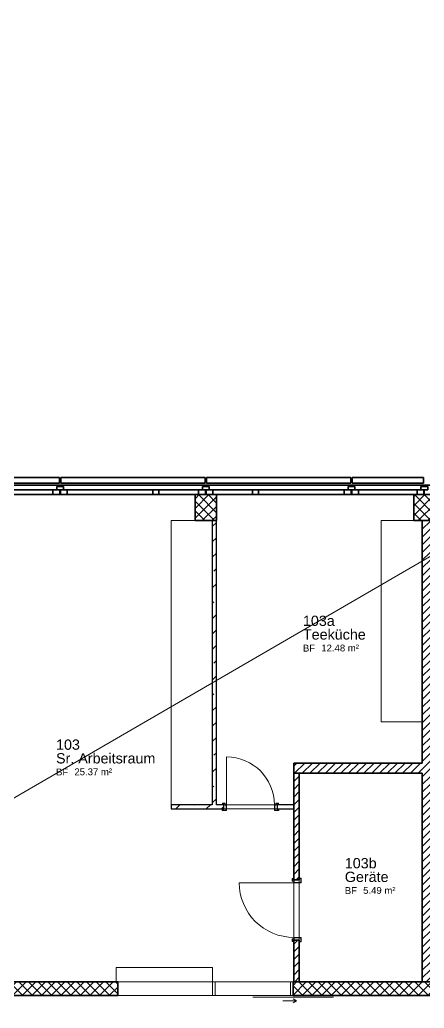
# Model space of a CAD drawing. Header units: centimetres. Extents: x -63 to 12757, y -227 to 7527.
# Drawn here: x 9224 to 9816, y 5164 to 6610 of the extents above; entities that cross this region are included whole.
import ezdxf

# ---------------------------------------------------------------- set-up
doc = ezdxf.new("R2010")
doc.units = ezdxf.units.CM
for name, color, linetype, lineweight in [('A----___H_HATCH', 252, 'Continuous', 9), ('A----___J_MARKEN', 252, 'Continuous', 15), ('A----___M_0', 7, 'Continuous', 9), ('A_E--___E_WAENDE', 7, 'Continuous', 35), ('A_E2-___E_STUETZEN', 7, 'Continuous', 35), ('A_E5-___E_FENTUER', 252, 'Continuous', 9), ('A_M1-___E_TRENNWAENDE', 7, 'Continuous', 25), ('A_R--___E_AUSSTATTUNG', 253, 'Continuous', 9), ('A_Z20___E_RAUM', 255, 'Continuous', 9), ('A_Z21___T_RAUMTEXT', 7, 'Continuous', 15)]:
    doc.layers.add(name, color=color, linetype=linetype, lineweight=lineweight)
doc.styles.add('Arial_1', font='arial.ttf', dxfattribs={"height": 0.2})
doc.styles.add('Arial_2', font='arial.ttf', dxfattribs={"height": 10})
doc.styles.add('Arial_3', font='arial.ttf', dxfattribs={"height": 15})
pattern_1 = [(45, (0, 0), (-7.071068, 7.071068), []), (135, (0, 0), (-7.071068, -7.071068), [])]
pattern_2 = [(45, (0, 0), (-5.656854, 5.656854), [])]
pattern_3 = [(45, (0, 0), (-22.45064, 22.45064), []), (45, (22.45, 0), (-22.45064, 22.45064), [15.875, -7.937])]

# ---------------------------------------------------------------- blocks, each defined once
blk = doc.blocks.new('_Zargentür 1-flg - 80 x 210-2022570-033O')
at = {"layer": 'A_E5-___E_FENTUER'}
for p, q in [((-40, 17.3), (-46.5, 17.3)), ((-46.5, 17.3), (-46.5, 14.8)), ((-46.5, 14.8), (-46, 14.8)), ((-46, 14.8), (-46, 16.8)), ((-46, 16.8), (-40.5, 16.8)), ((-40.5, 16.8), (-40.5, 7.3)), ((-40, 6.8), (-40, 17.3)), ((40, 17.3), (40, 6.8)), ((46.5, 17.3), (40, 17.3)), ((40.5, 7.3), (40.5, 16.8)), ((40.5, 16.8), (46, 16.8)), ((46, 16.8), (46, 14.8)), ((46, 14.8), (46.5, 14.8)), ((46.5, 14.8), (46.5, 17.3)), ((-45.5, 6.8), (-46, 6.8)), ((-46, 6.8), (-46, 4.3)), ((-46, 4.3), (-42, 4.3)), ((-45.5, 4.8), (-45.5, 6.8)), ((-42.5, 4.8), (-45.5, 4.8)), ((-40.5, 7.3), (-42.5, 7.3)), ((-42.5, 7.3), (-42.5, 4.8)), ((-42, 4.3), (-42, 6.8)), ((-42, 6.8), (-40, 6.8)), ((-40, 6.8), (-40, -73.2)), ((40, 6.8), (42, 6.8)), ((42.5, 7.3), (40.5, 7.3)), ((42, 6.8), (42, 4.3)), ((42, 4.3), (46, 4.3)), ((42.5, 4.8), (42.5, 7.3)), ((45.5, 4.8), (42.5, 4.8)), ((46, 6.8), (45.5, 6.8)), ((45.5, 6.8), (45.5, 4.8)), ((46, 4.3), (46, 6.8))]:
    blk.add_line(p, q, dxfattribs=at)
blk.add_arc((-40, 6.8), 80, 270, 0, dxfattribs=at)
blk = doc.blocks.new('_Zargentür 1-flg - 70 x 210-2022614-033O')
at = {"layer": 'A_E5-___E_FENTUER'}
for p, q in [((-35, -7.8), (-35, 62.2)), ((-41.5, -13.8), (-41, -13.8)), ((-41.5, -16.3), (-41.5, -13.8)), ((-41, -5.3), (-37, -5.3)), ((-41, -7.8), (-41, -5.3)), ((-40.5, -7.8), (-41, -7.8)), ((-41, -13.8), (-41, -15.8)), ((-40.5, -5.8), (-40.5, -7.8)), ((-37.5, -5.8), (-40.5, -5.8)), ((-37.5, -8.3), (-37.5, -5.8)), ((-35.5, -8.3), (-37.5, -8.3)), ((-37, -5.3), (-37, -7.8)), ((-37, -7.8), (-35, -7.8)), ((-35.5, -15.8), (-35.5, -8.3)), ((-35, -7.8), (-35, -16.3)), ((35, -7.8), (37, -7.8)), ((35, -16.3), (35, -7.8)), ((35.5, -8.3), (35.5, -15.8)), ((37.5, -8.3), (35.5, -8.3)), ((37, -5.3), (41, -5.3)), ((37, -7.8), (37, -5.3)), ((37.5, -5.8), (37.5, -8.3)), ((40.5, -5.8), (37.5, -5.8)), ((40.5, -7.8), (40.5, -5.8)), ((41, -7.8), (40.5, -7.8)), ((41, -5.3), (41, -7.8)), ((41, -13.8), (41.5, -13.8)), ((41, -15.8), (41, -13.8)), ((41.5, -13.8), (41.5, -16.3)), ((-35, -16.3), (-41.5, -16.3)), ((-41, -15.8), (-35.5, -15.8)), ((41.5, -16.3), (35, -16.3)), ((35.5, -15.8), (41, -15.8))]:
    blk.add_line(p, q, dxfattribs=at)
blk.add_arc((-35, -7.8), 70, 360, 90, dxfattribs=at)
blk = doc.blocks.new('System Elemente - Verglasung-1333656-033O')
at = {"layer": 'A_E--___E_WAENDE'}
for p, q in [((0.3, 1.5), (-0.2, 1.5)), ((-0.2, 1.5), (-0.2, -1.5)), ((0.3, -1.5), (0.3, 1.5)), ((-0.2, -1.5), (0.3, -1.5))]:
    blk.add_line(p, q, dxfattribs=at)
blk = doc.blocks.new('_Flügel 1-flg - Unterlicht - Rahmen 10cm-1342790-033O')
at = {"layer": 'A_E--___E_WAENDE'}
for p, q in [((-42.85, 3.5), (-52.85, 3.5)), ((-52.85, 3.5), (-52.85, -3.5)), ((-42.85, -3.5), (-42.85, 3.5)), ((-42.85, 3.5), (42.85, 3.5)), ((-42.85, 3.5), (42.85, 3.5)), ((-42.85, 3.5), (-42.85, -3.5)), ((-42.85, 3.5), (-42.85, -3.5)), ((52.85, 3.5), (42.85, 3.5)), ((42.85, 3.5), (42.85, -3.5)), ((42.85, 3.5), (42.85, -3.5)), ((42.85, 3.5), (42.85, -3.5)), ((52.85, -3.5), (52.85, 3.5)), ((-52.85, -3.5), (-42.85, -3.5)), ((42.85, -3.5), (-42.85, -3.5)), ((42.85, -3.5), (-42.85, -3.5)), ((42.85, -3.5), (52.85, -3.5))]:
    blk.add_line(p, q, dxfattribs=at)
blk = doc.blocks.new('_Flügel 2-flg - Unterlicht - Rahmen 10cm-1342785-033O')
at = {"layer": 'A_E--___E_WAENDE'}
for p, q in [((-96.15, 3.5), (-106.15, 3.5)), ((-106.15, 3.5), (-106.15, -3.5)), ((-96.15, -3.5), (-96.15, 3.5)), ((-96.15, 3.5), (29.15, 3.5)), ((-96.15, 3.5), (-46.15, 3.5)), ((-96.15, 3.5), (-96.15, -3.5)), ((-96.15, -3.5), (-96.15, 3.5)), ((-37.15, 3.5), (96.15, 3.5)), ((38.15, 3.5), (29.15, 3.5)), ((29.15, 3.5), (29.15, -3.5)), ((29.15, 3.5), (29.15, -3.5)), ((38.15, -3.5), (38.15, 3.5)), ((38.15, 3.5), (96.15, 3.5)), ((38.15, 3.5), (38.15, -3.5)), ((106.15, 3.5), (96.15, 3.5)), ((96.15, 3.5), (96.15, -3.5)), ((96.15, 3.5), (96.15, -3.5)), ((96.15, 3.5), (96.15, -3.5)), ((106.15, -3.5), (106.15, 3.5)), ((-106.15, -3.5), (-96.15, -3.5)), ((29.15, -3.5), (-96.15, -3.5)), ((-46.15, -3.5), (-96.15, -3.5)), ((96.15, -3.5), (-37.15, -3.5)), ((29.15, -3.5), (38.15, -3.5)), ((96.15, -3.5), (38.15, -3.5)), ((96.15, -3.5), (106.15, -3.5))]:
    blk.add_line(p, q, dxfattribs=at)
blk = doc.blocks.new('_Flügel 2-flg - Unterlicht - Rahmen 10cm-1342787-033O')
at = {"layer": 'A_E--___E_WAENDE'}
for p, q in [((-96.15, 3.5), (-106.15, 3.5)), ((-106.15, 3.5), (-106.15, -3.5)), ((-96.15, -3.5), (-96.15, 3.5)), ((-96.15, 3.5), (-96.15, -3.5)), ((-96.15, -3.5), (-96.15, 3.5)), ((-96.15, 3.5), (29.15, 3.5)), ((-96.15, 3.5), (-46.15, 3.5)), ((-37.15, 3.5), (96.15, 3.5)), ((38.15, 3.5), (29.15, 3.5)), ((29.15, 3.5), (29.15, -3.5)), ((29.15, 3.5), (29.15, -3.5)), ((38.15, -3.5), (38.15, 3.5)), ((38.15, 3.5), (38.15, -3.5)), ((38.15, 3.5), (96.15, 3.5)), ((106.15, 3.5), (96.15, 3.5)), ((96.15, 3.5), (96.15, -3.5)), ((96.15, 3.5), (96.15, -3.5)), ((96.15, 3.5), (96.15, -3.5)), ((106.15, -3.5), (106.15, 3.5)), ((-106.15, -3.5), (-96.15, -3.5)), ((29.15, -3.5), (-96.15, -3.5)), ((-46.15, -3.5), (-96.15, -3.5)), ((96.15, -3.5), (-37.15, -3.5)), ((29.15, -3.5), (38.15, -3.5)), ((96.15, -3.5), (38.15, -3.5)), ((96.15, -3.5), (106.15, -3.5))]:
    blk.add_line(p, q, dxfattribs=at)
blk = doc.blocks.new('Rechteckiger Pfosten - Deckpfosten 5 x 10-1384669-033O')
at = {"layer": 'A_E--___E_WAENDE'}
for p, q in [((-5, -8.5), (-5, -3.5)), ((-5, -3.5), (5, -3.5)), ((5, -8.5), (-5, -8.5)), ((5, -3.5), (5, -8.5))]:
    blk.add_line(p, q, dxfattribs=at)
blk = doc.blocks.new('_Beton Eckig Typ - 38 x 31-V33-033O')
at = {"layer": 'A_E2-___E_STUETZEN'}
h = blk.add_hatch(dxfattribs=at)
h.set_pattern_fill('FP_28', color=256, style=0, pattern_type=2)
h.set_pattern_definition([(45, (-9492.964, -5894.16), (-7.071068, 7.071068), []), (135, (-9492.964, -5894.16), (-7.071068, -7.071068), [])])
h.paths.add_polyline_path([(18.5, -17), (18.5, 21), (-12.5, 21), (-12.5, -17)], flags=0)
for p, q in [((18.5, 21), (-12.5, 21)), ((-12.5, 21), (-12.5, -17)), ((18.5, -17), (18.5, 21)), ((-12.5, -17), (18.5, -17))]:
    blk.add_line(p, q, dxfattribs=at)
blk = doc.blocks.new('_Beton Eckig Typ - 38 x 31-V34-033O')
at = {"layer": 'A_E2-___E_STUETZEN'}
h = blk.add_hatch(dxfattribs=at)
h.set_pattern_fill('FP_29', color=256, style=0, pattern_type=2)
h.set_pattern_definition([(45, (-9812.964, -5894.16), (-7.071068, 7.071068), []), (135, (-9812.964, -5894.16), (-7.071068, -7.071068), [])])
h.paths.add_polyline_path([(18.5, -17), (18.5, 21), (-12.5, 21), (-12.5, -17)], flags=0)
for p, q in [((18.5, 21), (-12.5, 21)), ((-12.5, 21), (-12.5, -17)), ((18.5, -17), (18.5, 21)), ((-12.5, -17), (18.5, -17))]:
    blk.add_line(p, q, dxfattribs=at)
blk = doc.blocks.new('_Schiebetür 1-flg - 110 x 210-1988659-033O')
at = {"layer": 'A_E5-___E_FENTUER'}
for p, q in [((-118, 4.9), (0, 4.9)), ((-64, 9.9), (-59, 12.8)), ((-64, 9.9), (-59, 7)), ((-44, 9.9), (-64, 9.9)), ((-59, 2.4), (-55, 2.4)), ((-59, -17.6), (-59, 2.4)), ((-55, 2.4), (-55, -17.6)), ((55, 2.4), (59, 2.4)), ((55, -17.6), (55, 2.4)), ((59, 2.4), (59, -17.6)), ((-55, -17.6), (-59, -17.6)), ((59, -17.6), (55, -17.6))]:
    blk.add_line(p, q, dxfattribs=at)
blk = doc.blocks.new('_Beschriftung Räume - Nummer_ Name_ Fläche-157530-033O')
at = {"layer": 'A_Z21___T_RAUMTEXT', "insert": (-0.364, -0.522), "char_height": 0.2, "width": 0.44093, "attachment_point": 1, "style": 'Arial_1'}
blk.add_mtext('BF', dxfattribs=at)

msp = doc.modelspace()

# ---------------------------------------------------------------- hatches: boundary and pattern name
at = {"layer": 'A----___H_HATCH'}
h = msp.add_hatch(dxfattribs=at)
h.set_pattern_fill('FP_15', color=256, style=0, pattern_type=2)
h.set_pattern_definition(pattern_3)
h.paths.add_polyline_path([(9505.5, 5461.7), (9511.5, 5461.7), (9511.5, 5877.2), (9505.5, 5877.2), (9505.5, 5509.5)], flags=0)
h = msp.add_hatch(dxfattribs=at)
h.set_pattern_fill('FP_18', color=256, style=0, pattern_type=2)
h.set_pattern_definition(pattern_2)
h.paths.add_polyline_path([(9825, 5202.6), (9825, 5877.2), (9813, 5877.2), (9813, 5202.6)], flags=0)
h = msp.add_hatch(dxfattribs=at)
h.set_pattern_fill('FP_18', color=256, style=0, pattern_type=2)
h.set_pattern_definition(pattern_2)
h.paths.add_polyline_path([(9813, 5507.7), (9813, 5522.7), (9625, 5522.7), (9625, 5507.7), (9677.9, 5507.7)], flags=0)
h = msp.add_hatch(dxfattribs=at)
h.set_pattern_fill('FP_18', color=256, style=0, pattern_type=2)
h.set_pattern_definition(pattern_2)
h.paths.add_polyline_path([(9633, 5202.6), (9633, 5263.7), (9625, 5263.7), (9625, 5202.6)], flags=0)
h.paths.add_polyline_path([(9625, 5351.7), (9633, 5351.7), (9633, 5507.7), (9625, 5507.7), (9625, 5375.8)], flags=0)
h = msp.add_hatch(dxfattribs=at)
h.set_pattern_fill('FP_15', color=256, style=0, pattern_type=2)
h.set_pattern_definition(pattern_3)
h.paths.add_polyline_path([(9600.5, 5455.7), (9625, 5455.7), (9625, 5461.7), (9600.5, 5461.7)], flags=0)
h.paths.add_polyline_path([(9456.4, 5455.7), (9522.5, 5455.7), (9522.5, 5461.7), (9445.5, 5461.7), (9445.5, 5455.7)], flags=0)
h = msp.add_hatch(dxfattribs=at)
h.set_pattern_fill('FP_2', color=256, style=0, pattern_type=2)
h.set_pattern_definition(pattern_1)
h.paths.add_polyline_path([(8970.5, 5182.6), (9367, 5182.6), (9367, 5202.6), (8970.5, 5202.6)], flags=0)
h = msp.add_hatch(dxfattribs=at)
h.set_pattern_fill('FP_2', color=256, style=0, pattern_type=2)
h.set_pattern_definition(pattern_1)
h.paths.add_polyline_path([(9624, 5182.6), (9928.5, 5182.6), (9928.5, 5202.6), (9624, 5202.6)], flags=0)

# ---------------------------------------------------------------- linework, layer by layer
at = {"layer": 'A----___J_MARKEN'}
msp.add_line((246.8, 273.7), (11178.4, 6609.7), dxfattribs=at)
at = {"layer": 'A----___M_0'}
for p, q in [((9367, 5202.6), (9629, 5202.6)), ((9367, 5182.6), (9625, 5182.6))]:
    msp.add_line(p, q, dxfattribs=at)
at = {"layer": 'A_E--___E_WAENDE'}
for p, q in [((9176, 5929.2), (9282.7, 5929.2)), ((9177, 5940.2), (9281.7, 5940.2)), ((9281.7, 5932.2), (9177, 5932.2)), ((9281.7, 5940.2), (9281.7, 5932.2)), ((9282.7, 5929.2), (9282.7, 5927.2)), ((9282.7, 5929.2), (9496, 5929.2)), ((9282.7, 5929.2), (9282.7, 5927.2)), ((9283.7, 5940.2), (9495, 5940.2)), ((9283.7, 5932.2), (9283.7, 5940.2)), ((9495, 5932.2), (9283.7, 5932.2)), ((9495, 5940.2), (9495, 5932.2)), ((9496, 5929.2), (9496, 5927.2)), ((9496, 5929.2), (9709.3, 5929.2)), ((9496, 5929.2), (9496, 5927.2)), ((9497, 5940.2), (9708.3, 5940.2)), ((9497, 5932.2), (9497, 5940.2)), ((9708.3, 5932.2), (9497, 5932.2)), ((9708.3, 5940.2), (9708.3, 5932.2)), ((9709.3, 5929.2), (9709.3, 5927.2)), ((9709.3, 5929.2), (9816, 5929.2)), ((9709.3, 5929.2), (9709.3, 5927.2)), ((9710.3, 5940.2), (9815, 5940.2)), ((9710.3, 5932.2), (9710.3, 5940.2)), ((9815, 5932.2), (9710.3, 5932.2)), ((9815, 5940.2), (9815, 5932.2)), ((9816, 5929.2), (9816, 5927.2)), ((9816, 5929.2), (9922.7, 5929.2)), ((9816, 5929.2), (9816, 5927.2)), ((9282.7, 5915.2), (9176, 5915.2)), ((9282.7, 5922.2), (9282.7, 5915.2)), ((9282.7, 5922.2), (9282.7, 5915.2)), ((9496, 5915.2), (9282.7, 5915.2)), ((9496, 5922.2), (9496, 5915.2)), ((9496, 5922.2), (9496, 5915.2)), ((9709.3, 5915.2), (9496, 5915.2)), ((9709.3, 5922.2), (9709.3, 5915.2)), ((9709.3, 5922.2), (9709.3, 5915.2)), ((9816, 5915.2), (9709.3, 5915.2)), ((9816, 5922.2), (9816, 5915.2)), ((9816, 5922.2), (9816, 5915.2)), ((9922.7, 5915.2), (9816, 5915.2)), ((9825, 5877.2), (9813, 5877.2)), ((9813, 5877.2), (9813, 5522.7)), ((9633, 5522.7), (9625, 5522.7)), ((9625, 5522.7), (9625, 5507.7)), ((9813, 5522.7), (9633, 5522.7)), ((9625, 5507.7), (9625, 5461.7)), ((9625, 5507.7), (9633, 5507.7)), ((9633, 5351.7), (9633, 5507.7)), ((9633, 5507.7), (9813, 5507.7)), ((9813, 5507.7), (9813, 5202.6)), ((9625, 5455.7), (9625, 5461.7)), ((9625, 5455.7), (9625, 5351.7)), ((9625, 5351.7), (9633, 5351.7)), ((9633, 5263.7), (9625, 5263.7)), ((9625, 5263.7), (9625, 5202.6)), ((9633, 5202.6), (9633, 5263.7)), ((9367, 5202.6), (9190, 5202.6)), ((9367, 5182.6), (9367, 5202.6)), ((9813, 5202.6), (9624, 5202.6)), ((9624, 5202.6), (9624, 5182.6)), ((9625, 5202.6), (9633, 5202.6)), ((9813, 5202.6), (9825, 5202.6)), ((8970.5, 5182.6), (9367, 5182.6)), ((9624, 5182.6), (9928.5, 5182.6))]:
    msp.add_line(p, q, dxfattribs=at)
at = {"layer": 'A_M1-___E_TRENNWAENDE'}
for p, q in [((9511.5, 5877.2), (9505.5, 5877.2)), ((9505.5, 5877.2), (9505.5, 5461.7)), ((9511.5, 5461.7), (9511.5, 5877.2)), ((9505.5, 5461.7), (9445.5, 5461.7)), ((9445.5, 5461.7), (9445.5, 5455.7)), ((9445.5, 5455.7), (9522.5, 5455.7)), ((9522.5, 5461.7), (9511.5, 5461.7)), ((9522.5, 5455.7), (9522.5, 5461.7)), ((9625, 5461.7), (9600.5, 5461.7)), ((9600.5, 5461.7), (9600.5, 5455.7)), ((9600.5, 5455.7), (9625, 5455.7))]:
    msp.add_line(p, q, dxfattribs=at)
at = {"layer": 'A_R--___E_AUSSTATTUNG'}
for p, q in [((9505.5, 5877.2), (9445.5, 5877.2)), ((9445.5, 5877.2), (9445.5, 5461.7)), ((9813, 5877.2), (9753, 5877.2)), ((9753, 5877.2), (9753, 5582.7)), ((9753, 5582.7), (9813, 5582.7)), ((9506, 5223.7), (9365, 5223.7)), ((9365, 5223.7), (9365, 5202.7)), ((9506, 5182.7), (9506, 5223.7)), ((9506, 5182.7), (9367, 5182.6))]:
    msp.add_line(p, q, dxfattribs=at)
at = {"layer": 'A_Z20___E_RAUM', "flags": 128}
for points in [[(9190, 5202.6), (9367, 5202.6), (9625, 5202.6), (9625, 5202.8), (9625, 5455.7), (9508.5, 5455.7), (9445.5, 5455.7), (9445.5, 5461.7), (9505.5, 5461.7), (9505.5, 5877.2), (9480.5, 5877.2), (9480.5, 5915.2), (9191.5, 5915.2), (9191.5, 5877.2), (9190, 5877.2), (9190, 5785.7), (9190, 5547.7), (9190, 5457.8), (9190, 5457.7), (9190, 5451.7)], [(9625, 5461.7), (9625, 5522.7), (9813, 5522.7), (9813, 5877.2), (9800.5, 5877.2), (9800.5, 5915.2), (9511.5, 5915.2), (9511.5, 5877.2), (9511.5, 5877.2), (9511.5, 5461.7)], [(9633, 5202.6), (9813, 5202.6), (9813, 5507.7), (9633, 5507.7), (9633, 5458.7)]]:
    msp.add_lwpolyline(points, close=True, dxfattribs=at)
msp.add_lwpolyline([(9819, 5182.6), (9633.1, 5182.6), (9625, 5182.6), (9367, 5182.6), (9181, 5182.6)], dxfattribs=at)

# ---------------------------------------------------------------- block references
at = {"layer": 'A_E--___E_WAENDE', "extrusion": (0, 0, -1), "rotation": 180}
for p in [(-9282.7, 5918.7), (-9496, 5918.7), (-9709.3, 5918.7), (-9816, 5918.7)]:
    msp.add_blockref('Rechteckiger Pfosten - Deckpfosten 5 x 10-1384669-033O', p, dxfattribs=at)
at = {"layer": 'A_E--___E_WAENDE'}
for name, p in [('_Flügel 1-flg - Unterlicht - Rahmen 10cm-1342790-033O', (9229.3, 5918.7)), ('System Elemente - Verglasung-1333656-033O', (9282.9, 5918.7)), ('_Flügel 2-flg - Unterlicht - Rahmen 10cm-1342785-033O', (9389.3, 5918.7)), ('System Elemente - Verglasung-1333656-033O', (9496.2, 5918.7)), ('System Elemente - Verglasung-1333656-033O', (9709.5, 5918.7)), ('_Flügel 1-flg - Unterlicht - Rahmen 10cm-1342790-033O', (9762.6, 5918.7))]:
    msp.add_blockref(name, p, dxfattribs=at)
at = {"layer": 'A_E--___E_WAENDE', "rotation": 180}
msp.add_blockref('_Flügel 2-flg - Unterlicht - Rahmen 10cm-1342787-033O', (9602.6, 5918.7), dxfattribs=at)
at = {"layer": 'A_E2-___E_STUETZEN'}
for name, p in [('_Beton Eckig Typ - 38 x 31-V33-033O', (9493, 5894.2)), ('_Beton Eckig Typ - 38 x 31-V34-033O', (9813, 5894.2))]:
    msp.add_blockref(name, p, dxfattribs=at)
at = {"layer": 'A_E5-___E_FENTUER'}
msp.add_blockref('_Zargentür 1-flg - 70 x 210-2022614-033O', (9561.5, 5469.4), dxfattribs=at)
for name, p, rotation in [('_Zargentür 1-flg - 80 x 210-2022570-033O', (9618.2, 5307.7), 270), ('_Schiebetür 1-flg - 110 x 210-1988659-033O', (9565, 5185), 180)]:
    msp.add_blockref(name, p, dxfattribs=dict(at, rotation=rotation))
at = {"layer": 'A_Z21___T_RAUMTEXT', "xscale": 49.99999999999998, "yscale": 49.99999999999998, "zscale": 49.99999999999998}
for p in [(9656.5, 5721.8), (9294.9, 5540.7), (9717.8, 5367.3)]:
    msp.add_blockref('_Beschriftung Räume - Nummer_ Name_ Fläche-157530-033O', p, dxfattribs=at)

# ---------------------------------------------------------------- texts
at = {"layer": 'A_Z21___T_RAUMTEXT', "attachment_point": 1}
for s, insert, char_height, width, style in [('103a', (9638.3, 5738.2), 15, 57.721, 'Arial_3'), ('Teeküche', (9638.3, 5718.2), 15, 114.24, 'Arial_3'), ('12.48 m²', (9665.2, 5695.9), 10, 68.143, 'Arial_2'), ('103', (9276.7, 5557.1), 15, 43.291, 'Arial_3'), ('Sr. Arbeitsraum', (9276.7, 5537.1), 15, 179.578, 'Arial_3'), ('25.37 m²', (9303.6, 5514.8), 10, 68.143, 'Arial_2'), ('103b', (9699.6, 5383.7), 15, 57.721, 'Arial_3'), ('Geräte', (9699.6, 5363.7), 15, 78.966, 'Arial_3'), ('5.49 m²', (9726.5, 5341.4), 10, 58.523, 'Arial_2')]:
    msp.add_mtext(s, dxfattribs=dict(at, insert=insert, char_height=char_height, width=width, style=style))

doc.saveas('drawing.dxf')
